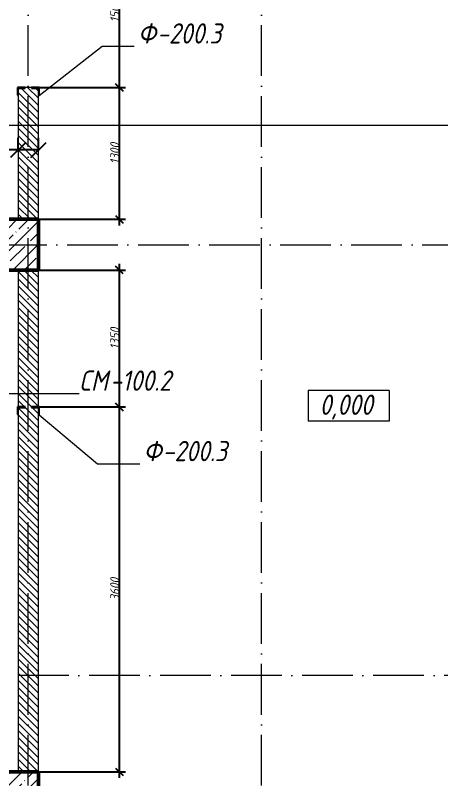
# Model space of a CAD drawing. Header units: millimetres. Extents: x -356862 to 418287, y 0 to 839748.
# Drawn here: x -169679 to -165476, y 621470 to 629010 of the extents above; entities that cross this region are included whole.
import ezdxf

# ---------------------------------------------------------------- set-up
doc = ezdxf.new("R2010")
doc.units = ezdxf.units.MM
doc.linetypes.add('50_200_ШТРИХ_1Т_ш5_п1_п1_', pattern=[700, 500, -100, 0, -100])
for name, color, linetype, lineweight in [('A-____-____-DIMS', 7, 'Continuous', 9), ('A-GENM-____-IDEN', 7, 'Continuous', 9), ('A-GENM-____-MCUT', 7, 'Continuous', 25), ('A-GENM-____-OTLN-1', 7, 'Continuous', 25), ('G-____-____-DIMS', 7, 'Continuous', 9), ('S-COLS-____-MCUT', 7, 'Continuous', 50), ('S-COLS-____-OTLN', 7, 'Continuous', 9), ('S-GRID-____-OTLN-1', 7, '50_200_ШТРИХ_1Т_ш5_п1_п1_', 9)]:
    doc.layers.add(name, color=color, linetype=linetype, lineweight=lineweight)
for name, color, linetype, lineweight, true_color in [('A-WALL-____-MCUT-4', 7, 'Continuous', 13, 0x000000), ('A-WALL-____-PATT-3', 9, 'Continuous', 9, 0x808080), ('G-____-____-SYMB-2', 7, 'Continuous', 9, 0x000000)]:
    doc.layers.add(name, color=color, linetype=linetype, lineweight=lineweight, true_color=true_color)
doc.styles.add('ISOCPEUR_I_10', font='isocpeui.ttf', dxfattribs={"width": 0.9, "height": 180})
doc.styles.add('ISOCPEUR_I_2', font='isocpeui.ttf', dxfattribs={"width": 0.85, "height": 2.3})
doc.styles.add('ISOCPEUR_I_7', font='isocpeui.ttf', dxfattribs={"width": 0.9, "height": 90})
doc.dimstyles.new('ISO-1_8_0_9К_СРЕДНИЙ_Кладочные_2', dxfattribs={"dimscale": 304.8, "dimtxt": 89.638306, "dimasz": 0.246063, "dimexe": 0.19685, "dimexo": 0, "dimgap": 0, "dimtad": 1, "dimdec": 3, "dimrnd": 0.001, "dimdsep": 46, "dimtxsty": 'ISOCPEUR_I_7', "dimblk1": 'OBLIQUE', "dimblk2": 'OBLIQUE', "dimsah": 1, "dimcen": 0.09, "dimdle": 0.19685, "dimazin": 0, "dimtfac": 1, "dimtdec": 4, "dimtix": 1, "dimtmove": 1, "dimatfit": 3, "dimfxl": 1, "dimtvp": 1, "dimtolj": 1, "dimtzin": 0, "dimarcsym": 2})
doc.dimstyles.new('ISO-1_8_0_9К_СРЕДНИЙ_Кладочные_3', dxfattribs={"dimscale": 304.8, "dimtxt": 179.276612, "dimasz": 0.492126, "dimexe": 0.393701, "dimexo": 0, "dimgap": 0, "dimtad": 1, "dimdec": 3, "dimrnd": 0.001, "dimdsep": 46, "dimtxsty": 'ISOCPEUR_I_10', "dimblk1": 'OBLIQUE', "dimblk2": 'OBLIQUE', "dimsah": 1, "dimcen": 0.09, "dimdle": 0.393701, "dimazin": 0, "dimtfac": 1, "dimtdec": 4, "dimtix": 1, "dimtmove": 0, "dimatfit": 3, "dimfxl": 1, "dimtvp": 1, "dimtolj": 1, "dimtzin": 0, "dimarcsym": 2})
pattern_1 = [(135, (-175000.736, 544716.51), (-35.35534, -35.35534), [])]

# ---------------------------------------------------------------- blocks, each defined once
blk = doc.blocks.new('BSC_Колонна _Прямоугольная - 500х500-V40-АР1_Кладочный план 1 этажа в осях 1-64_Ю-ЯЯ')
at = {"layer": 'S-COLS-____-OTLN'}
h = blk.add_hatch(dxfattribs=at)
h.set_pattern_fill('FP_39', color=256, style=0, pattern_type=2)
h.set_pattern_definition([(45, (-5300, -76581.04), (-114.04925, 114.04925), []), (45, (-5185.95, -76581.04), (-114.04925, 114.04925), [201.613, -40.323, 3.353, -36.97])])
h.paths.add_polyline_path([(-250, -250), (250, -250), (250, 250), (-250, 250), (-250, 17.7)], flags=0)
at = {"layer": 'S-COLS-____-MCUT'}
for p, q in [((250, 250), (-250, 250)), ((-250, 250), (-250, -250)), ((250, -250), (250, 250)), ((-250, -250), (250, -250))]:
    blk.add_line(p, q, dxfattribs=at)
blk = doc.blocks.new('BSC_Колонна _Прямоугольная - 500х500-V70-АР1_Кладочный план 1 этажа в осях 1-64_Ю-ЯЯ')
at = {"layer": 'S-COLS-____-OTLN'}
h = blk.add_hatch(dxfattribs=at)
h.set_pattern_fill('FP_71', color=256, style=0, pattern_type=2)
h.set_pattern_definition([(45, (-5300, -82031.04), (-114.04925, 114.04925), []), (45, (-5185.95, -82031.04), (-114.04925, 114.04925), [201.613, -40.323, 3.353, -36.97])])
h.paths.add_polyline_path([(-250, -250), (250, -250), (250, 250), (-250, 250)], flags=0)
at = {"layer": 'S-COLS-____-MCUT'}
for p, q in [((250, 250), (-250, 250)), ((-250, 250), (-250, -250)), ((250, -250), (250, 250)), ((-250, -250), (250, -250))]:
    blk.add_line(p, q, dxfattribs=at)
blk = doc.blocks.new('Фахверк_СКБ_Уголок - 200_3600-28062453-АР1_Кладочный план 1 этажа в осях 1-64_Ю-ЯЯ')
at = {"layer": 'A-GENM-____-MCUT'}
for p, q in [((200, 156), (125, 156)), ((125, 156), (125, 81)), ((200, 150), (200, 156)), ((125, 81), (131, 81)), ((131, 81), (131, 150)), ((131, 150), (200, 150)), ((131, 19), (125, 19)), ((125, 19), (125, -56)), ((131, -50), (131, 19)), ((125, -56), (200, -56)), ((200, -50), (131, -50)), ((200, -56), (200, -50))]:
    blk.add_line(p, q, dxfattribs=at)
blk = doc.blocks.new('_Oblique')
at = {"color": 0, "linetype": 'ByBlock', "lineweight": -2}
blk.add_line((-0.5, -0.5), (0.5, 0.5), dxfattribs=at)
blk = doc.blocks.new('*D12064')
at = {"layer": 'A-____-____-DIMS', "color": 0, "lineweight": -2, "transparency": 16777216}
for p, q in [((-168653, 621487.6), (-168653, 625207.6)), ((-169444.7, 625147.6), (-168593, 625147.6)), ((-169450.7, 621547.6), (-168593, 621547.6))]:
    blk.add_line(p, q, dxfattribs=at)
at = {"layer": 'Defpoints', "color": 0, "transparency": 16777216}
for p in [(-169444.7, 625147.6), (-168653, 625147.6), (-169450.7, 621547.6)]:
    blk.add_point(p, dxfattribs=at)
at = {"layer": 'A-____-____-DIMS', "color": 0, "lineweight": -2, "transparency": 16777216, "xscale": 75, "yscale": 75, "zscale": 75}
for p, rotation in [((-168653, 625147.6), 90), ((-168653, 621547.6), 270)]:
    blk.add_blockref('_Oblique', p, dxfattribs=dict(at, rotation=rotation))
at = {"layer": 'A-____-____-DIMS', "color": 0, "transparency": 16777216, "insert": (-168698, 623347.6), "char_height": 90, "width": 546.104, "attachment_point": 5, "rotation": 90, "style": 'ISOCPEUR_I_7'}
blk.add_mtext('\\A1;3600', dxfattribs=at)
blk = doc.blocks.new('*D12065')
at = {"layer": 'A-____-____-DIMS', "color": 0, "lineweight": -2, "transparency": 16777216}
for p, q in [((-168653, 625087.6), (-168653, 626557.6)), ((-169450.7, 626497.6), (-168593, 626497.6)), ((-169444.7, 625147.6), (-168593, 625147.6))]:
    blk.add_line(p, q, dxfattribs=at)
at = {"layer": 'Defpoints', "color": 0, "transparency": 16777216}
for p in [(-169450.7, 626497.6), (-168653, 626497.6), (-169444.7, 625147.6)]:
    blk.add_point(p, dxfattribs=at)
at = {"layer": 'A-____-____-DIMS', "color": 0, "lineweight": -2, "transparency": 16777216, "xscale": 75, "yscale": 75, "zscale": 75}
for p, rotation in [((-168653, 626497.6), 90), ((-168653, 625147.6), 270)]:
    blk.add_blockref('_Oblique', p, dxfattribs=dict(at, rotation=rotation))
at = {"layer": 'A-____-____-DIMS', "color": 0, "transparency": 16777216, "insert": (-168698, 625822.6), "char_height": 90, "width": 504.733, "attachment_point": 5, "rotation": 90, "style": 'ISOCPEUR_I_7'}
blk.add_mtext('\\A1;1350', dxfattribs=at)
blk = doc.blocks.new('*D12066')
at = {"layer": 'A-____-____-DIMS', "color": 0, "lineweight": -2, "transparency": 16777216}
for p, q in [((-168653, 626937.6), (-168653, 628357.6)), ((-169450.7, 628297.6), (-168593, 628297.6)), ((-169450.7, 626997.6), (-168593, 626997.6))]:
    blk.add_line(p, q, dxfattribs=at)
at = {"layer": 'Defpoints', "color": 0, "transparency": 16777216}
for p in [(-169450.7, 628297.6), (-168653, 628297.6), (-169450.7, 626997.6)]:
    blk.add_point(p, dxfattribs=at)
at = {"layer": 'A-____-____-DIMS', "color": 0, "lineweight": -2, "transparency": 16777216, "xscale": 75, "yscale": 75, "zscale": 75}
for p, rotation in [((-168653, 628297.6), 90), ((-168653, 626997.6), 270)]:
    blk.add_blockref('_Oblique', p, dxfattribs=dict(at, rotation=rotation))
at = {"layer": 'A-____-____-DIMS', "color": 0, "transparency": 16777216, "insert": (-168698, 627647.6), "char_height": 90, "width": 504.733, "attachment_point": 5, "rotation": 90, "style": 'ISOCPEUR_I_7'}
blk.add_mtext('\\A1;1300', dxfattribs=at)
blk = doc.blocks.new('*D12067')
at = {"layer": 'A-____-____-DIMS', "color": 0, "lineweight": -2, "transparency": 16777216}
for p, q in [((-168653, 628237.6), (-168653, 629857.6)), ((-169450.7, 629797.6), (-168593, 629797.6)), ((-169450.7, 628297.6), (-168593, 628297.6))]:
    blk.add_line(p, q, dxfattribs=at)
at = {"layer": 'Defpoints', "color": 0, "transparency": 16777216}
for p in [(-169450.7, 629797.6), (-168653, 629797.6), (-169450.7, 628297.6)]:
    blk.add_point(p, dxfattribs=at)
at = {"layer": 'A-____-____-DIMS', "color": 0, "lineweight": -2, "transparency": 16777216, "xscale": 75, "yscale": 75, "zscale": 75}
for p, rotation in [((-168653, 629797.6), 90), ((-168653, 628297.6), 270)]:
    blk.add_blockref('_Oblique', p, dxfattribs=dict(at, rotation=rotation))
at = {"layer": 'A-____-____-DIMS', "color": 0, "transparency": 16777216, "insert": (-168698, 629047.6), "char_height": 90, "width": 504.733, "attachment_point": 5, "rotation": 90, "style": 'ISOCPEUR_I_7'}
blk.add_mtext('\\A1;1500', dxfattribs=at)
blk = doc.blocks.new('*D12069')
at = {"layer": 'A-____-____-DIMS', "color": 0, "lineweight": -2, "transparency": 16777216}
for p, q in [((-169650.7, 627672.9), (-169650.7, 627802)), ((-169450.7, 627672.9), (-169450.7, 627802)), ((-169650.7, 627682), (-170144.9, 627682)), ((-169450.7, 627682), (-169770.7, 627682))]:
    blk.add_line(p, q, dxfattribs=at)
at = {"layer": 'Defpoints', "color": 0, "transparency": 16777216}
for p in [(-169650.7, 627672.9), (-169450.7, 627682), (-169450.7, 627672.9)]:
    blk.add_point(p, dxfattribs=at)
at = {"layer": 'A-____-____-DIMS', "color": 0, "lineweight": -2, "transparency": 16777216, "xscale": 150, "yscale": 150, "zscale": 150, "rotation": 180}
blk.add_blockref('_Oblique', (-169650.7, 627682), dxfattribs=at)
at = {"layer": 'A-____-____-DIMS', "color": 0, "lineweight": -2, "transparency": 16777216, "xscale": 150, "yscale": 150, "zscale": 150}
blk.add_blockref('_Oblique', (-169450.7, 627682), dxfattribs=at)
at = {"layer": 'A-____-____-DIMS', "color": 0, "transparency": 16777216, "insert": (-170177.6, 627922), "char_height": 180, "width": 409.578, "attachment_point": 1, "line_spacing_factor": 1.149209, "style": 'ISOCPEUR_I_10'}
blk.add_mtext('\\A1;200', dxfattribs=at)
blk = doc.blocks.new('Высотные отметки - 9_5х3_5_h_-17668430-АР1_Кладочный план 1 этажа в осях 1-64_Ю-ЯЯ')
at = {"layer": 'G-____-____-DIMS'}
for p, q in [((-4, 3), (-4, 0)), ((4, 3), (-4, 3)), ((4, 3), (4, 0)), ((4, 0), (-4, 0))]:
    blk.add_line(p, q, dxfattribs=at)

msp = doc.modelspace()

# ---------------------------------------------------------------- hatches: boundary and pattern name
at = {"layer": 'A-WALL-____-PATT-3'}
h = msp.add_hatch(dxfattribs=at)
h.set_pattern_fill('FP_6', color=256, style=0, pattern_type=2)
h.set_pattern_definition(pattern_1)
h.paths.add_polyline_path([(-169650.7357, 626997.5526), (-169450.7357, 626997.5526), (-169450.7357, 628291.5526), (-169519.7357, 628291.5526), (-169519.7357, 628297.5526), (-169581.7357, 628297.5526), (-169581.7357, 628291.5526), (-169650.7357, 628291.5526), (-169650.7357, 627773.231)], flags=0)
h = msp.add_hatch(dxfattribs=at)
h.set_pattern_fill('FP_6', color=256, style=0, pattern_type=2)
h.set_pattern_definition(pattern_1)
h.paths.add_polyline_path([(-169450.7357, 621547.5526), (-169450.7357, 625141.5526), (-169519.7357, 625141.5526), (-169519.7357, 625147.5526), (-169450.7357, 625147.5526), (-169450.7357, 626497.5526), (-169650.7357, 626497.5526), (-169650.7357, 625147.5526), (-169581.7357, 625147.5526), (-169581.7357, 625141.5526), (-169650.7357, 625141.5526), (-169650.7357, 621547.5526)], flags=0)

# ---------------------------------------------------------------- linework, layer by layer
at = {"layer": 'A-GENM-____-IDEN'}
for p, q in [((-169444.7357, 628217.5526), (-168821.1703, 628704.2563)), ((-168821.1703, 628704.2563), (-168506.3379, 628704.2563)), ((-169879.0545, 625279.6147), (-169047.5789, 625279.6147)), ((-169444.7357, 625067.5526), (-168868.5316, 624584.5862)), ((-168868.5316, 624584.5862), (-168451.9164, 624584.5862))]:
    msp.add_line(p, q, dxfattribs=at)
at = {"layer": 'A-WALL-____-MCUT-4'}
for p, q in [((-169519.7357, 628297.5526), (-169581.7357, 628297.5526)), ((-169650.7357, 628222.5526), (-169650.7357, 626997.5526)), ((-169450.7357, 626997.5526), (-169450.7357, 628222.5526)), ((-169650.7357, 626497.5526), (-169650.7357, 625147.5526)), ((-169450.7357, 625147.5526), (-169450.7357, 626497.5526)), ((-169650.7357, 625072.5526), (-169650.7357, 621547.5526)), ((-169450.7357, 621547.5526), (-169450.7357, 625072.5526))]:
    msp.add_line(p, q, dxfattribs=at)
at = {"layer": 'G-____-____-SYMB-2'}
msp.add_line((-180262.5176, 627925.5632), (-70620.9903, 627925.5632), dxfattribs=at)
at = {"layer": 'S-GRID-____-OTLN-1'}
for p, q in [((-169550.7357, 597608.0984), (-169550.7357, 635609.362)), ((-167250.7357, 597608.0984), (-167250.7357, 635609.362)), ((-179669.5059, 626747.5526), (-70926.3291, 626747.5526)), ((-127846.1379, 622497.5526), (-179669.5059, 622497.5526))]:
    msp.add_line(p, q, dxfattribs=at)

# ---------------------------------------------------------------- block references
at = {"layer": 'A-GENM-____-OTLN-1', "rotation": 269.9999999999999}
for p in [(-169600.7357, 628422.5526), (-169600.7357, 625272.5526)]:
    msp.add_blockref('Фахверк_СКБ_Уголок - 200_3600-28062453-АР1_Кладочный план 1 этажа в осях 1-64_Ю-ЯЯ', p, dxfattribs=at)
at = {"layer": 'G-____-____-DIMS', "xscale": 99.99999999999993, "yscale": 99.99999999999993, "zscale": 99.99999999999993}
msp.add_blockref('Высотные отметки - 9_5х3_5_h_-17668430-АР1_Кладочный план 1 этажа в осях 1-64_Ю-ЯЯ', (-166392.1651, 625007.5582), dxfattribs=at)
at = {"layer": 'S-COLS-____-OTLN'}
for name, p in [('BSC_Колонна _Прямоугольная - 500х500-V70-АР1_Кладочный план 1 этажа в осях 1-64_Ю-ЯЯ', (-169700.7357, 626747.5526)), ('BSC_Колонна _Прямоугольная - 500х500-V40-АР1_Кладочный план 1 этажа в осях 1-64_Ю-ЯЯ', (-169700.7357, 621297.5526))]:
    msp.add_blockref(name, p, dxfattribs=at)

# ---------------------------------------------------------------- texts
at = {"layer": 'A-GENM-____-IDEN', "char_height": 200, "attachment_point": 1, "style": 'ISOCPEUR_I_2'}
for s, insert, width in [('\\fISOCPEUR|b0|i1|c204|p34|;\\W.9;Ф', (-168470.8946, 628931.3724), 230.886), ('-200.3', (-168280.3946, 628931.3724), 865.8225), ('СМ', (-169047.5789, 625506.7308), 367.974562), ('-100.2', (-168743.9695, 625506.7308), 822.531375), ('\\fISOCPEUR|b0|i1|c204|p34|;\\W.9;Ф', (-168416.4731, 624811.7024), 230.886), ('-200.3', (-168225.9731, 624811.7024), 865.8225)]:
    msp.add_mtext(s, dxfattribs=dict(at, insert=insert, width=width))
at = {"layer": 'G-____-____-DIMS', "insert": (-166678.9982, 625268.8493), "char_height": 200, "width": 688.399425, "attachment_point": 1, "line_spacing_factor": 1.149209, "style": 'ISOCPEUR_I_2'}
msp.add_mtext('0,000', dxfattribs=at)

# ---------------------------------------------------------------- dimensions: what is measured, and where the dimension line sits
at = {"layer": 'A-____-____-DIMS'}
for base, p1, p2, override, picture, middle in [((-168653.0007, 629797.5526), (-169450.7357, 628297.5526), (-169450.7357, 629797.5526), {"dimpost": '<>', "dimfxl": 1500}, '*D12067', (-168698.0007, 629047.5526)), ((-168653.0007, 628297.5526), (-169450.7357, 626997.5526), (-169450.7357, 628297.5526), {"dimpost": '<>', "dimfxl": 1300}, '*D12066', (-168698.0007, 627647.5526)), ((-168653.0007, 626497.5526), (-169444.7357, 625147.5526), (-169450.7357, 626497.5526), {"dimpost": '<>', "dimfxl": 1350.013333}, '*D12065', (-168698.0007, 625822.5526)), ((-168653.0007, 625147.5526), (-169450.7357, 621547.5526), (-169444.7357, 625147.5526), {"dimpost": '<>', "dimfxl": 3600.005}, '*D12064', (-168698.0007, 623347.5526))]:
    dim = msp.add_linear_dim(base=base, p1=p1, p2=p2, angle=90, dimstyle='ISO-1_8_0_9К_СРЕДНИЙ_Кладочные_2', override=override, dxfattribs=at)
    dim.commit()
    dim.dimension.update_dxf_attribs({"geometry": picture, "text_midpoint": middle})
dim = msp.add_linear_dim(base=(-169450.7357, 627682.0018), p1=(-169650.7357, 627672.9058), p2=(-169450.7357, 627672.9058), dimstyle='ISO-1_8_0_9К_СРЕДНИЙ_Кладочные_3', override={"dimpost": '<>', "dimfxl": 200}, dxfattribs=at)
dim.commit()
dim.dimension.update_dxf_attribs({"geometry": '*D12069', "text_midpoint": (-169972.7994, 627682.0018), "dimtype": 160})

doc.saveas('drawing.dxf')
